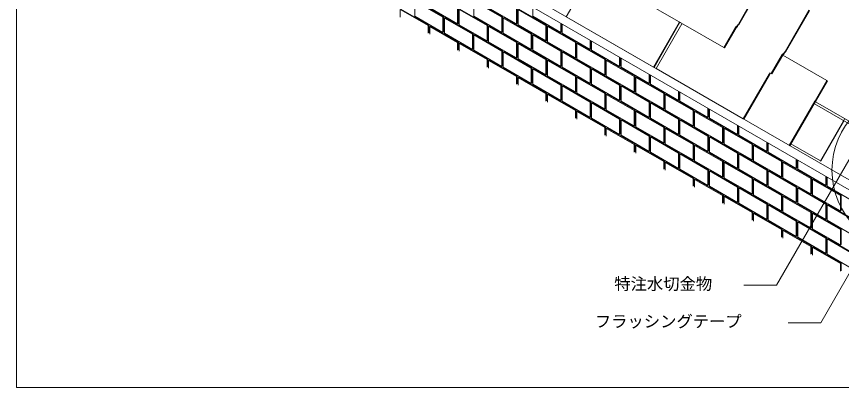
# Model space of a CAD drawing. Units: millimetres, scale not verified. Extents: x -1104 to 1104, y -764 to 764.
# Drawn here: x -1104 to -295, y -764 to -400 of the extents above; entities that cross this region are included whole.
import ezdxf
from ezdxf.enums import TextEntityAlignment as Align

# ---------------------------------------------------------------- set-up
doc = ezdxf.new("R2010")
doc.units = ezdxf.units.MM
doc.header["$LTSCALE"] = 3
for name, color, linetype, lineweight in [('0-1_WAKU', 7, 'Continuous', 18), ('0-4_BOUSUI', 1, 'Continuous', 18), ('0-5_MOJI', 7, 'Continuous', 18), ('0-8_KANAMONO', 4, 'Continuous', 18), ('0-A_single', 6, 'Continuous', 18), ('0-C_tile', 9, 'Continuous', 18)]:
    doc.layers.add(name, color=color, linetype=linetype, lineweight=lineweight)
doc.styles.add('ＭＳ ゴシック', font='')
doc.styles.get('ＭＳ ゴシック').set_extended_font_data('MS Gothic')

msp = doc.modelspace()

# ---------------------------------------------------------------- linework, layer by layer
at = {"layer": '0-1_WAKU'}
msp.add_lwpolyline([(-1104.019, -764.025), (1103.981, -764.025), (1103.981, 763.975), (-1104.019, 763.975)], close=True, dxfattribs=at)
at = {"layer": '0-4_BOUSUI'}
msp.add_line((-315.851, -541.952), (-344.718, -525.286), dxfattribs=at)
msp.add_lwpolyline([(-291.886, -500.444), (-315.851, -541.952), (-315.545, -542.129), (-292.932, -502.962)], dxfattribs=at)
at = {"layer": '0-5_MOJI'}
for points in [[(-390.752, -663.792), (-358.752, -663.792), (-284.347, -534.918)], [(-347.452, -700.57), (-315.452, -700.57), (-235.947, -562.862)]]:
    msp.add_lwpolyline(points, dxfattribs=at)
msp.add_circle((-226.15, -550.977), 78.32, dxfattribs=at)
at = {"layer": '0-8_KANAMONO'}
for p, q in [((-258.83, -577.23), (-733.701, -303.063)), ((-255.793, -588.536), (-730.664, -314.369)), ((-234.084, -534.006), (-320.687, -484.006)), ((-234.96, -535.885), (-321.619, -485.852)), ((-263.875, -519.163), (-321.61, -485.83))]:
    msp.add_line(p, q, dxfattribs=at)
at = {"layer": '0-A_single'}
for p, q in [((-495.948, -381.405), (-410.5, -430.738)), ((-479.528, -449.81), (-564.976, -400.477)), ((-309.507, -463.119), (-352.808, -438.119)), ((-391.482, -500.643), (-476.93, -451.31)), ((-365.293, -455.424), (-363.994, -456.174))]:
    msp.add_line(p, q, dxfattribs=at)
for points in [[(-539.399, -356.318), (-539.517, -356.522), (-539.685, -356.671), (-564.976, -400.477)], [(-383.596, -385.931), (-396.18, -407.727), (-396.738, -408.221), (-397.405, -409.377), (-398.967, -410.762), (-410.5, -430.738), (-409.928, -431.068), (-398.548, -411.357), (-396.987, -409.973), (-396.32, -408.817), (-395.762, -408.322), (-383.025, -386.261)], [(-453.951, -405.651), (-454.069, -405.856), (-454.237, -406.004), (-479.528, -449.81), (-478.957, -450.14), (-453.818, -406.599), (-453.651, -406.451), (-453.38, -405.981)], [(-451.353, -407.151), (-451.471, -407.356), (-451.639, -407.504), (-476.93, -451.31)], [(-365.293, -455.424), (-366.023, -456.689), (-366.191, -456.837), (-391.482, -500.643), (-390.911, -500.973), (-365.772, -457.433), (-365.605, -457.284), (-364.722, -455.754)]]:
    msp.add_lwpolyline(points, dxfattribs=at)
for points in [[(-363.423, -456.504), (-352.808, -438.119), (-351.247, -436.734), (-350.579, -435.579), (-350.022, -435.084), (-326.517, -394.373), (-327.088, -394.043), (-350.44, -434.489), (-350.998, -434.983), (-351.665, -436.139), (-353.226, -437.524), (-363.994, -456.174)], [(-320.754, -483.778), (-320.586, -483.629), (-308.935, -463.449), (-309.507, -463.119), (-321.005, -483.034), (-321.172, -483.183), (-346.31, -526.723), (-345.739, -527.053)]]:
    msp.add_lwpolyline(points, close=True, dxfattribs=at)
at = {"layer": '0-C_tile'}
for p, q in [((-685.198, -400.501), (-712.622, -384.667)), ((-627.463, -400.501), (-654.887, -384.667)), ((-699.632, -408.834), (-727.056, -393.001)), ((-641.897, -408.834), (-669.321, -393.001)), ((-584.162, -408.834), (-611.586, -393.001)), ((-685.92, -400.917), (-685.198, -400.501)), ((-684.476, -401.751), (-683.755, -401.334)), ((-656.33, -417.167), (-683.755, -401.334)), ((-628.185, -400.917), (-627.463, -400.501)), ((-626.741, -401.751), (-626.02, -401.334)), ((-598.595, -417.167), (-626.02, -401.334)), ((-699.632, -416.334), (-699.632, -408.834)), ((-698.91, -410.084), (-698.188, -409.667)), ((-670.764, -425.501), (-698.188, -409.667)), ((-641.175, -410.084), (-640.453, -409.667)), ((-613.029, -425.501), (-640.453, -409.667)), ((-584.883, -409.251), (-584.162, -408.834)), ((-583.44, -410.084), (-582.718, -409.667)), ((-555.294, -425.501), (-582.718, -409.667)), ((-657.052, -417.584), (-656.33, -417.167)), ((-655.609, -418.417), (-654.887, -418.001)), ((-627.463, -433.834), (-654.887, -418.001)), ((-599.317, -417.584), (-598.595, -417.167)), ((-597.874, -418.417), (-597.152, -418.001)), ((-569.728, -433.834), (-597.152, -418.001)), ((-670.764, -433.001), (-670.764, -425.501)), ((-670.043, -426.751), (-669.321, -426.334)), ((-641.897, -442.167), (-669.321, -426.334)), ((-612.308, -426.751), (-611.586, -426.334)), ((-584.162, -442.167), (-611.586, -426.334)), ((-556.016, -425.917), (-555.294, -425.501)), ((-554.572, -426.751), (-553.851, -426.334)), ((-526.427, -442.167), (-553.851, -426.334)), ((-628.185, -434.251), (-627.463, -433.834)), ((-626.741, -435.084), (-626.02, -434.667)), ((-598.595, -450.501), (-626.02, -434.667)), ((-570.45, -434.251), (-569.728, -433.834)), ((-569.006, -435.084), (-568.285, -434.667)), ((-540.86, -450.501), (-568.285, -434.667)), ((-641.897, -449.667), (-641.897, -442.167)), ((-641.175, -443.417), (-640.453, -443.001)), ((-613.029, -458.834), (-640.453, -443.001)), ((-583.44, -443.417), (-582.718, -443.001)), ((-555.294, -458.834), (-582.718, -443.001)), ((-527.148, -442.584), (-526.427, -442.167)), ((-525.705, -443.417), (-524.983, -443.001)), ((-497.559, -458.834), (-524.983, -443.001)), ((-599.317, -450.917), (-598.595, -450.501)), ((-597.874, -451.751), (-597.152, -451.334)), ((-569.728, -467.167), (-597.152, -451.334)), ((-541.582, -450.917), (-540.86, -450.501)), ((-540.139, -451.751), (-539.417, -451.334)), ((-511.993, -467.167), (-539.417, -451.334)), ((-613.029, -466.334), (-613.029, -458.834)), ((-612.308, -460.084), (-611.586, -459.667)), ((-584.162, -475.501), (-611.586, -459.667)), ((-554.572, -460.084), (-553.851, -459.667)), ((-526.427, -475.501), (-553.851, -459.667)), ((-498.281, -459.251), (-497.559, -458.834)), ((-496.837, -460.084), (-496.116, -459.667)), ((-468.692, -475.501), (-496.116, -459.667)), ((-570.45, -467.584), (-569.728, -467.167)), ((-569.006, -468.417), (-568.285, -468.001)), ((-540.86, -483.834), (-568.285, -468.001)), ((-512.715, -467.584), (-511.993, -467.167)), ((-511.271, -468.417), (-510.55, -468.001)), ((-483.125, -483.834), (-510.55, -468.001)), ((-584.162, -483.001), (-584.162, -475.501)), ((-583.44, -476.751), (-582.718, -476.334)), ((-555.294, -492.167), (-582.718, -476.334)), ((-525.705, -476.751), (-524.983, -476.334)), ((-497.559, -492.167), (-524.983, -476.334)), ((-469.413, -475.917), (-468.692, -475.501)), ((-467.97, -476.751), (-467.248, -476.334)), ((-439.824, -492.167), (-467.248, -476.334)), ((-541.582, -484.251), (-540.86, -483.834)), ((-540.139, -485.084), (-539.417, -484.667)), ((-511.993, -500.501), (-539.417, -484.667)), ((-483.847, -484.251), (-483.125, -483.834)), ((-482.404, -485.084), (-481.682, -484.667)), ((-454.258, -500.501), (-481.682, -484.667)), ((-555.294, -499.667), (-555.294, -492.167)), ((-554.572, -493.417), (-553.851, -493.001)), ((-526.427, -508.834), (-553.851, -493.001)), ((-496.837, -493.417), (-496.116, -493.001)), ((-468.692, -508.834), (-496.116, -493.001)), ((-440.546, -492.584), (-439.824, -492.167)), ((-439.102, -493.417), (-438.381, -493.001)), ((-410.957, -508.834), (-438.381, -493.001)), ((-512.715, -500.917), (-511.993, -500.501)), ((-511.271, -501.751), (-510.55, -501.334)), ((-483.125, -517.167), (-510.55, -501.334)), ((-454.98, -500.917), (-454.258, -500.501)), ((-453.536, -501.751), (-452.815, -501.334)), ((-425.39, -517.167), (-452.815, -501.334)), ((-526.427, -516.334), (-526.427, -508.834)), ((-411.678, -509.251), (-410.957, -508.834)), ((-525.705, -510.084), (-524.983, -509.667)), ((-497.559, -525.501), (-524.983, -509.667)), ((-483.847, -517.584), (-483.125, -517.167)), ((-467.97, -510.084), (-467.248, -509.667)), ((-439.824, -525.501), (-467.248, -509.667)), ((-426.112, -517.584), (-425.39, -517.167)), ((-410.235, -510.084), (-409.513, -509.667)), ((-382.089, -525.501), (-409.513, -509.667)), ((-497.559, -533.001), (-497.559, -525.501)), ((-482.404, -518.417), (-481.682, -518.001)), ((-454.258, -533.834), (-481.682, -518.001)), ((-424.669, -518.417), (-423.947, -518.001)), ((-396.523, -533.834), (-423.947, -518.001)), ((-382.811, -525.917), (-382.089, -525.501)), ((-496.837, -526.751), (-496.116, -526.334)), ((-468.692, -542.167), (-496.116, -526.334)), ((-454.98, -534.251), (-454.258, -533.834)), ((-439.102, -526.751), (-438.381, -526.334)), ((-410.957, -542.167), (-438.381, -526.334)), ((-397.245, -534.251), (-396.523, -533.834)), ((-381.367, -526.751), (-380.646, -526.334)), ((-353.222, -542.167), (-380.646, -526.334)), ((-453.536, -535.084), (-452.815, -534.667)), ((-425.39, -550.501), (-452.815, -534.667)), ((-395.801, -535.084), (-395.079, -534.667)), ((-367.655, -550.501), (-395.079, -534.667)), ((-468.692, -549.667), (-468.692, -542.167)), ((-467.97, -543.417), (-467.248, -543.001)), ((-439.824, -558.834), (-467.248, -543.001)), ((-410.235, -543.417), (-409.513, -543.001)), ((-382.089, -558.834), (-409.513, -543.001)), ((-353.943, -542.584), (-353.222, -542.167)), ((-352.5, -543.417), (-351.778, -543.001)), ((-324.354, -558.834), (-351.778, -543.001)), ((-426.112, -550.917), (-425.39, -550.501)), ((-424.669, -551.751), (-423.947, -551.334)), ((-396.523, -567.167), (-423.947, -551.334)), ((-368.377, -550.917), (-367.655, -550.501)), ((-366.934, -551.751), (-366.212, -551.334)), ((-338.788, -567.167), (-366.212, -551.334)), ((-439.824, -566.334), (-439.824, -558.834)), ((-439.102, -560.084), (-438.381, -559.667)), ((-410.957, -575.501), (-438.381, -559.667)), ((-381.367, -560.084), (-380.646, -559.667)), ((-353.222, -575.501), (-380.646, -559.667)), ((-325.076, -559.251), (-324.354, -558.834)), ((-323.632, -560.084), (-322.911, -559.667)), ((-295.487, -575.501), (-322.911, -559.667)), ((-397.245, -567.584), (-396.523, -567.167)), ((-395.801, -568.417), (-395.079, -568.001)), ((-367.655, -583.834), (-395.079, -568.001)), ((-339.51, -567.584), (-338.788, -567.167)), ((-338.066, -568.417), (-337.344, -568.001)), ((-309.92, -583.834), (-337.344, -568.001)), ((-410.957, -583.001), (-410.957, -575.501)), ((-410.235, -576.751), (-409.513, -576.334)), ((-382.089, -592.167), (-409.513, -576.334)), ((-352.5, -576.751), (-351.778, -576.334)), ((-324.354, -592.167), (-351.778, -576.334)), ((-296.208, -575.917), (-295.487, -575.501)), ((-368.377, -584.251), (-367.655, -583.834)), ((-366.934, -585.084), (-366.212, -584.667)), ((-338.788, -600.501), (-366.212, -584.667)), ((-310.642, -584.251), (-309.92, -583.834)), ((-309.199, -585.084), (-308.477, -584.667)), ((-281.053, -600.501), (-308.477, -584.667)), ((-382.089, -599.667), (-382.089, -592.167)), ((-381.367, -593.417), (-380.646, -593.001)), ((-353.222, -608.834), (-380.646, -593.001)), ((-323.632, -593.417), (-322.911, -593.001)), ((-295.487, -608.834), (-322.911, -593.001)), ((-339.51, -600.917), (-338.788, -600.501)), ((-338.066, -601.751), (-337.344, -601.334)), ((-309.92, -617.167), (-337.344, -601.334)), ((-353.222, -616.334), (-353.222, -608.834)), ((-352.5, -610.084), (-351.778, -609.667)), ((-324.354, -625.501), (-351.778, -609.667)), ((-310.642, -617.584), (-309.92, -617.167)), ((-309.199, -618.417), (-308.477, -618.001)), ((-281.053, -633.834), (-308.477, -618.001)), ((-324.354, -633.001), (-324.354, -625.501)), ((-323.632, -626.751), (-322.911, -626.334)), ((-295.487, -642.167), (-322.911, -626.334)), ((-295.487, -649.667), (-295.487, -642.167))]:
    msp.add_line(p, q, dxfattribs=at)
for points in [[(-698.91, -376.751), (-671.486, -392.584), (-671.486, -407.584), (-698.91, -391.751)], [(-641.175, -376.751), (-613.751, -392.584), (-613.751, -407.584), (-641.175, -391.751)], [(-713.344, -385.084), (-685.92, -400.917), (-685.92, -415.917), (-713.344, -400.084)], [(-655.609, -385.084), (-628.185, -400.917), (-628.185, -415.917), (-655.609, -400.084)], [(-670.043, -393.417), (-642.618, -409.251), (-642.618, -424.251), (-670.043, -408.417)], [(-612.308, -393.417), (-584.883, -409.251), (-584.883, -424.251), (-612.308, -408.417)], [(-684.476, -401.751), (-657.052, -417.584), (-657.052, -432.584), (-684.476, -416.751)], [(-626.741, -401.751), (-599.317, -417.584), (-599.317, -432.584), (-626.741, -416.751)], [(-641.175, -410.084), (-613.751, -425.917), (-613.751, -440.917), (-641.175, -425.084)], [(-583.44, -410.084), (-556.016, -425.917), (-556.016, -440.917), (-583.44, -425.084)], [(-655.609, -418.417), (-628.185, -434.251), (-628.185, -449.251), (-655.609, -433.417)], [(-597.874, -418.417), (-570.45, -434.251), (-570.45, -449.251), (-597.874, -433.417)], [(-612.308, -426.751), (-584.883, -442.584), (-584.883, -457.584), (-612.308, -441.751)], [(-554.572, -426.751), (-527.148, -442.584), (-527.148, -457.584), (-554.572, -441.751)], [(-626.741, -435.084), (-599.317, -450.917), (-599.317, -465.917), (-626.741, -450.084)], [(-569.006, -435.084), (-541.582, -450.917), (-541.582, -465.917), (-569.006, -450.084)], [(-583.44, -443.417), (-556.016, -459.251), (-556.016, -474.251), (-583.44, -458.417)], [(-525.705, -443.417), (-498.281, -459.251), (-498.281, -474.251), (-525.705, -458.417)], [(-597.874, -451.751), (-570.45, -467.584), (-570.45, -482.584), (-597.874, -466.751)], [(-540.139, -451.751), (-512.715, -467.584), (-512.715, -482.584), (-540.139, -466.751)], [(-554.572, -460.084), (-527.148, -475.917), (-527.148, -490.917), (-554.572, -475.084)], [(-496.837, -460.084), (-469.413, -475.917), (-469.413, -490.917), (-496.837, -475.084)], [(-569.006, -468.417), (-541.582, -484.251), (-541.582, -499.251), (-569.006, -483.417)], [(-511.271, -468.417), (-483.847, -484.251), (-483.847, -499.251), (-511.271, -483.417)], [(-525.705, -476.751), (-498.281, -492.584), (-498.281, -507.584), (-525.705, -491.751)], [(-467.97, -476.751), (-440.546, -492.584), (-440.546, -507.584), (-467.97, -491.751)], [(-540.139, -485.084), (-512.715, -500.917), (-512.715, -515.917), (-540.139, -500.084)], [(-482.404, -485.084), (-454.98, -500.917), (-454.98, -515.917), (-482.404, -500.084)], [(-496.837, -493.417), (-469.413, -509.251), (-469.413, -524.251), (-496.837, -508.417)], [(-439.102, -493.417), (-411.678, -509.251), (-411.678, -524.251), (-439.102, -508.417)], [(-511.271, -501.751), (-483.847, -517.584), (-483.847, -532.584), (-511.271, -516.751)], [(-453.536, -501.751), (-426.112, -517.584), (-426.112, -532.584), (-453.536, -516.751)], [(-467.97, -510.084), (-440.546, -525.917), (-440.546, -540.917), (-467.97, -525.084)], [(-410.235, -510.084), (-382.811, -525.917), (-382.811, -540.917), (-410.235, -525.084)], [(-482.404, -518.417), (-454.98, -534.251), (-454.98, -549.251), (-482.404, -533.417)], [(-424.669, -518.417), (-397.245, -534.251), (-397.245, -549.251), (-424.669, -533.417)], [(-439.102, -526.751), (-411.678, -542.584), (-411.678, -557.584), (-439.102, -541.751)], [(-381.367, -526.751), (-353.943, -542.584), (-353.943, -557.584), (-381.367, -541.751)], [(-453.536, -535.084), (-426.112, -550.917), (-426.112, -565.917), (-453.536, -550.084)], [(-395.801, -535.084), (-368.377, -550.917), (-368.377, -565.917), (-395.801, -550.084)], [(-410.235, -543.417), (-382.811, -559.251), (-382.811, -574.251), (-410.235, -558.417)], [(-352.5, -543.417), (-325.076, -559.251), (-325.076, -574.251), (-352.5, -558.417)], [(-424.669, -551.751), (-397.245, -567.584), (-397.245, -582.584), (-424.669, -566.751)], [(-366.934, -551.751), (-339.51, -567.584), (-339.51, -582.584), (-366.934, -566.751)], [(-381.367, -560.084), (-353.943, -575.917), (-353.943, -590.917), (-381.367, -575.084)], [(-323.632, -560.084), (-296.208, -575.917), (-296.208, -590.917), (-323.632, -575.084)], [(-395.801, -568.417), (-368.377, -584.251), (-368.377, -599.251), (-395.801, -583.417)], [(-338.066, -568.417), (-310.642, -584.251), (-310.642, -599.251), (-338.066, -583.417)], [(-352.5, -576.751), (-325.076, -592.584), (-325.076, -607.584), (-352.5, -591.751)], [(-366.934, -585.084), (-339.51, -600.917), (-339.51, -615.917), (-366.934, -600.084)], [(-309.199, -585.084), (-281.774, -600.917), (-281.774, -615.917), (-309.199, -600.084)], [(-323.632, -593.417), (-296.208, -609.251), (-296.208, -624.251), (-323.632, -608.417)], [(-338.066, -601.751), (-310.642, -617.584), (-310.642, -632.584), (-338.066, -616.751)], [(-309.199, -618.417), (-281.774, -634.251), (-281.774, -649.251), (-309.199, -633.417)]]:
    msp.add_lwpolyline(points, close=True, dxfattribs=at)
for points in [[(-727.778, -400.917), (-727.778, -393.417), (-700.353, -409.251), (-700.353, -416.751)], [(-671.486, -407.584), (-670.764, -407.167), (-670.764, -392.167)], [(-613.751, -407.584), (-613.029, -407.167), (-613.029, -392.167)], [(-570.45, -406.869), (-570.45, -415.917), (-597.874, -400.084), (-597.874, -391.035)], [(-685.92, -415.917), (-685.198, -415.501), (-685.198, -400.501)], [(-628.185, -415.917), (-627.463, -415.501), (-627.463, -400.501)], [(-698.91, -417.584), (-698.91, -410.084), (-671.486, -425.917), (-671.486, -433.417)], [(-642.618, -424.251), (-641.897, -423.834), (-641.897, -408.834)], [(-584.883, -424.251), (-584.162, -423.834), (-584.162, -408.834)], [(-570.45, -415.917), (-569.728, -415.501), (-569.728, -407.285)], [(-541.582, -423.535), (-541.582, -432.584), (-569.006, -416.751), (-569.006, -407.702)], [(-657.052, -432.584), (-656.33, -432.167), (-656.33, -417.167)], [(-599.317, -432.584), (-598.595, -432.167), (-598.595, -417.167)], [(-670.043, -434.251), (-670.043, -426.751), (-642.618, -442.584), (-642.618, -450.084)], [(-613.751, -440.917), (-613.029, -440.501), (-613.029, -425.501)], [(-556.016, -440.917), (-555.294, -440.501), (-555.294, -425.501)], [(-541.582, -432.584), (-540.86, -432.167), (-540.86, -423.952)], [(-512.715, -440.202), (-512.715, -449.251), (-540.139, -433.417), (-540.139, -424.369)], [(-628.185, -449.251), (-627.463, -448.834), (-627.463, -433.834)], [(-570.45, -449.251), (-569.728, -448.834), (-569.728, -433.834)], [(-641.175, -450.917), (-641.175, -443.417), (-613.751, -459.251), (-613.751, -466.751)], [(-584.883, -457.584), (-584.162, -457.167), (-584.162, -442.167)], [(-527.148, -457.584), (-526.427, -457.167), (-526.427, -442.167)], [(-512.715, -449.251), (-511.993, -448.834), (-511.993, -440.619)], [(-483.847, -456.869), (-483.847, -465.917), (-511.271, -450.084), (-511.271, -441.035)], [(-599.317, -465.917), (-598.595, -465.501), (-598.595, -450.501)], [(-541.582, -465.917), (-540.86, -465.501), (-540.86, -450.501)], [(-612.308, -467.584), (-612.308, -460.084), (-584.883, -475.917), (-584.883, -483.417)], [(-556.016, -474.251), (-555.294, -473.834), (-555.294, -458.834)], [(-498.281, -474.251), (-497.559, -473.834), (-497.559, -458.834)], [(-483.847, -465.917), (-483.125, -465.501), (-483.125, -457.285)], [(-454.98, -473.535), (-454.98, -482.584), (-482.404, -466.751), (-482.404, -457.702)], [(-570.45, -482.584), (-569.728, -482.167), (-569.728, -467.167)], [(-512.715, -482.584), (-511.993, -482.167), (-511.993, -467.167)], [(-583.44, -484.251), (-583.44, -476.751), (-556.016, -492.584), (-556.016, -500.084)], [(-527.148, -490.917), (-526.427, -490.501), (-526.427, -475.501)], [(-469.413, -490.917), (-468.692, -490.501), (-468.692, -475.501)], [(-454.98, -482.584), (-454.258, -482.167), (-454.258, -473.952)], [(-426.112, -490.202), (-426.112, -499.251), (-453.536, -483.417), (-453.536, -474.369)], [(-541.582, -499.251), (-540.86, -498.834), (-540.86, -483.834)], [(-483.847, -499.251), (-483.125, -498.834), (-483.125, -483.834)], [(-554.572, -500.917), (-554.572, -493.417), (-527.148, -509.251), (-527.148, -516.751)], [(-498.281, -507.584), (-497.559, -507.167), (-497.559, -492.167)], [(-440.546, -507.584), (-439.824, -507.167), (-439.824, -492.167)], [(-426.112, -499.251), (-425.39, -498.834), (-425.39, -490.619)], [(-397.245, -506.869), (-397.245, -515.917), (-424.669, -500.084), (-424.669, -491.035)], [(-512.715, -515.917), (-511.993, -515.501), (-511.993, -500.501)], [(-454.98, -515.917), (-454.258, -515.501), (-454.258, -500.501)], [(-469.413, -524.251), (-468.692, -523.834), (-468.692, -508.834)], [(-411.678, -524.251), (-410.957, -523.834), (-410.957, -508.834)], [(-397.245, -515.917), (-396.523, -515.501), (-396.523, -507.285)], [(-368.377, -523.535), (-368.377, -532.584), (-395.801, -516.751), (-395.801, -507.702)], [(-525.705, -517.584), (-525.705, -510.084), (-498.281, -525.917), (-498.281, -533.417)], [(-483.847, -532.584), (-483.125, -532.167), (-483.125, -517.167)], [(-426.112, -532.584), (-425.39, -532.167), (-425.39, -517.167)], [(-440.546, -540.917), (-439.824, -540.501), (-439.824, -525.501)], [(-382.811, -540.917), (-382.089, -540.501), (-382.089, -525.501)], [(-368.377, -532.584), (-367.655, -532.167), (-367.655, -523.952)], [(-339.51, -540.202), (-339.51, -549.251), (-366.934, -533.417), (-366.934, -524.369)], [(-496.837, -534.251), (-496.837, -526.751), (-469.413, -542.584), (-469.413, -550.084)], [(-454.98, -549.251), (-454.258, -548.834), (-454.258, -533.834)], [(-397.245, -549.251), (-396.523, -548.834), (-396.523, -533.834)], [(-339.51, -549.251), (-338.788, -548.834), (-338.788, -540.619)], [(-310.642, -556.869), (-310.642, -565.917), (-338.066, -550.084), (-338.066, -541.035)], [(-467.97, -550.917), (-467.97, -543.417), (-440.546, -559.251), (-440.546, -566.751)], [(-411.678, -557.584), (-410.957, -557.167), (-410.957, -542.167)], [(-353.943, -557.584), (-353.222, -557.167), (-353.222, -542.167)], [(-426.112, -565.917), (-425.39, -565.501), (-425.39, -550.501)], [(-368.377, -565.917), (-367.655, -565.501), (-367.655, -550.501)], [(-310.642, -565.917), (-309.92, -565.501), (-309.92, -557.285)], [(-281.774, -573.535), (-281.774, -582.584), (-309.199, -566.751), (-309.199, -557.702)], [(-439.102, -567.584), (-439.102, -560.084), (-411.678, -575.917), (-411.678, -583.417)], [(-382.811, -574.251), (-382.089, -573.834), (-382.089, -558.834)], [(-325.076, -574.251), (-324.354, -573.834), (-324.354, -558.834)], [(-397.245, -582.584), (-396.523, -582.167), (-396.523, -567.167)], [(-339.51, -582.584), (-338.788, -582.167), (-338.788, -567.167)], [(-410.235, -584.251), (-410.235, -576.751), (-382.811, -592.584), (-382.811, -600.084)], [(-353.943, -590.917), (-353.222, -590.501), (-353.222, -575.501)], [(-296.208, -590.917), (-295.487, -590.501), (-295.487, -575.501)], [(-368.377, -599.251), (-367.655, -598.834), (-367.655, -583.834)], [(-310.642, -599.251), (-309.92, -598.834), (-309.92, -583.834)], [(-381.367, -600.917), (-381.367, -593.417), (-353.943, -609.251), (-353.943, -616.751)], [(-325.076, -607.584), (-324.354, -607.167), (-324.354, -592.167)], [(-339.51, -615.917), (-338.788, -615.501), (-338.788, -600.501)], [(-352.5, -617.584), (-352.5, -610.084), (-325.076, -625.917), (-325.076, -633.417)], [(-296.208, -624.251), (-295.487, -623.834), (-295.487, -608.834)], [(-310.642, -632.584), (-309.92, -632.167), (-309.92, -617.167)], [(-323.632, -634.251), (-323.632, -626.751), (-296.208, -642.584), (-296.208, -650.084)]]:
    msp.add_lwpolyline(points, dxfattribs=at)

# ---------------------------------------------------------------- texts
at = {"layer": '0-5_MOJI', "style": 'ＭＳ ゴシック'}
for s, p in [('特注水切金物', (-517.904, -671.792)), ('フラッシングテープ', (-536.979, -708.57))]:
    msp.add_text(s, height=11.73, dxfattribs=at).set_placement(p, align=Align.BOTTOM_LEFT)

doc.saveas('drawing.dxf')
